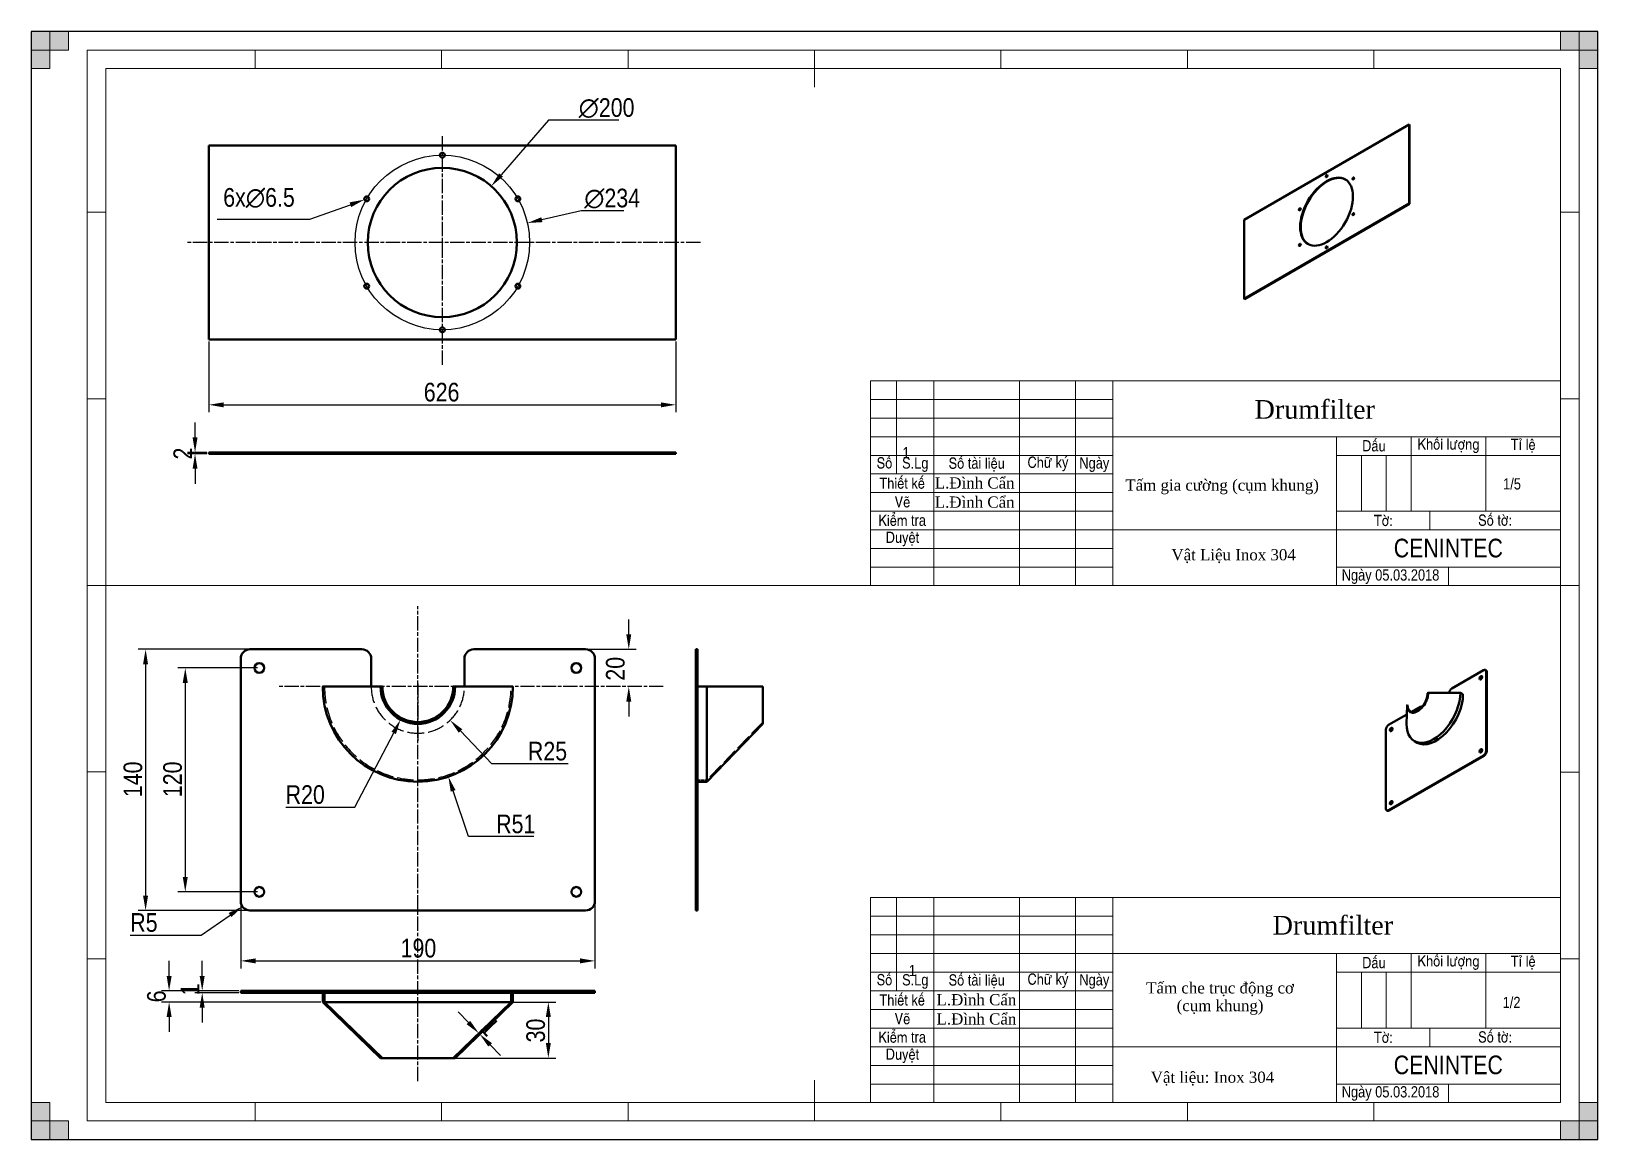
# Model space of a CAD drawing. Header units: millimetres. Extents: x 0 to 2100, y 0 to 1485.
import ezdxf

# ---------------------------------------------------------------- set-up
doc = ezdxf.new("R2010")
doc.units = ezdxf.units.MM
doc.header["$LTSCALE"] = 5
doc.linetypes.add('CHAIN', pattern=[0.7087, 0.4724, -0.0591, 0.1181, -0.0591])
doc.linetypes.add('DASHED', pattern=[0.2067, 0.1654, -0.0413])
for name, color, linetype, lineweight in [('Border (ANSI)', 7, 'Continuous', 70), ('Center Mark (ANSI)', 7, 'Continuous', 25), ('Centerline (ANSI)', 7, 'Continuous', 25), ('Co ban', 7, 'Continuous', 50), ('Dimension (ANSI)', 7, 'Continuous', 25), ('Sketch Geometry (ANSI)', 7, 'Continuous', 25), ('Symbol (ANSI)', 7, 'Continuous', 25)]:
    doc.layers.add(name, color=color, linetype=linetype, lineweight=lineweight)
for name, color, linetype, lineweight, true_color in [('Khung ban ve', 5, 'Continuous', 15, 0x0000ff), ('Lien manh', 7, 'Continuous', 25, 0x020305), ('Manh', 7, 'DASHED', 25, 0x008000), ('Manh khung ten', 7, 'Continuous', 15, 0x994c4c), ('Net chu', 30, 'Continuous', 15, 0xff7f00), ('THIN', 5, 'Continuous', 15, 0x0000ff)]:
    doc.layers.add(name, color=color, linetype=linetype, lineweight=lineweight, true_color=true_color)
doc.styles.add('Note Text (ANSI)', font='')
doc.styles.add('StandardAM_ANSI', font='')
doc.styles.get('Note Text (ANSI)').set_extended_font_data('VNI-Helve-Condense')
doc.styles.get('StandardAM_ANSI').set_extended_font_data('VNI-Helve-Condense')
doc.dimstyles.new('Default - mm (ANSI)', dxfattribs={"dimscale": 5, "dimtxt": 5, "dimasz": 4, "dimexe": 2, "dimexo": 0.5, "dimgap": 0.8, "dimtad": 1, "dimtoh": 1, "dimdec": 0, "dimrnd": 1e-08, "dimzin": 4, "dimdsep": 46, "dimtxsty": 'StandardAM_ANSI', "dimcen": 0.09, "dimdle": 10, "dimclrd": 256, "dimclre": 256, "dimclrt": 256, "dimadec": 1, "dimazin": 1, "dimtfac": 0.61, "dimtofl": 0, "dimtmove": 0, "dimatfit": 3, "dimldrblk": 'DOT', "dimfxl": 1, "dimtolj": 1, "dimtzin": 4, "dimlwd": -1, "dimlwe": -1, "dimarcsym": 0})

# ---------------------------------------------------------------- blocks, each defined once
blk = doc.blocks.new('Borders 2x A3')
at = {"layer": 'THIN'}
for points in [[(0, 297), (10, 297), (10, 292), (0, 292)], [(5, 297), (5, 287), (0, 287), (0, 297)], [(420, 292), (420, 297), (410, 297), (410, 292)], [(420, 297), (415, 297), (415, 287), (420, 287)], [(0, 0), (5, 0), (5, 10), (0, 10)], [(415, 0), (415, 10), (420, 10), (420, 0)], [(0, 5), (0, 0), (10, 0), (10, 5)], [(420, 0), (410, 0), (410, 5), (420, 5)]]:
    blk.add_hatch(color=256, dxfattribs=at).paths.add_polyline_path(points)
at = {"layer": 'Khung ban ve'}
for p, q in [((210, 292), (210, 282)), ((20, 287), (410, 287)), ((20, 10), (20, 287)), ((410, 287), (410, 10)), ((225, 148.38), (225, 203.38)), ((225, 203.38), (410.02, 203.38)), ((232, 178.38), (232, 203.38)), ((242, 148.38), (242, 203.38)), ((265, 148.38), (265, 203.38)), ((280, 148.38), (280, 203.38)), ((290, 148.38), (290, 203.38)), ((225, 188.38), (410.02, 188.38)), ((350, 148.38), (350, 188.38)), ((370, 168.38), (370, 188.38)), ((390, 168.38), (390, 188.38)), ((225, 183.38), (290, 183.38)), ((350, 183.38), (410.02, 183.38)), ((225, 178.38), (290, 178.38)), ((350, 168.38), (410.02, 168.38)), ((375, 163.38), (375, 168.38)), ((410, 163.38), (290, 163.38)), ((15, 148.5), (25, 148.5)), ((410, 148.5), (20, 148.5)), ((405, 148.5), (415, 148.5)), ((225, 64.88), (410.02, 64.88)), ((225, 9.88), (225, 64.88)), ((232, 39.88), (232, 64.88)), ((242, 9.88), (242, 64.88)), ((265, 9.88), (265, 64.88)), ((280, 9.88), (280, 64.88)), ((290, 9.88), (290, 64.88)), ((410, 59.88), (410.02, 59.88)), ((410, 54.88), (410.02, 54.88)), ((225, 49.88), (410.02, 49.88)), ((350, 9.88), (350, 49.88)), ((370, 29.88), (370, 49.88)), ((390, 29.88), (390, 49.88)), ((225, 44.88), (290, 44.88)), ((350, 44.88), (410.02, 44.88)), ((225, 39.88), (290, 39.88)), ((410, 39.88), (410.02, 39.88)), ((410, 34.88), (410.02, 34.88)), ((350, 29.88), (410.02, 29.88)), ((375, 24.88), (375, 29.88)), ((410, 24.88), (290, 24.88)), ((410, 19.88), (410.02, 19.88)), ((210, 15.93), (210, 5)), ((410, 10), (20, 10))]:
    blk.add_line(p, q, dxfattribs=at)
at = {"layer": 'Manh khung ten', "lineweight": 25}
for p, q in [((420, 297), (0, 297)), ((0, 297), (0, 0)), ((420, 0), (420, 297)), ((0, 0), (420, 0))]:
    blk.add_line(p, q, dxfattribs=at)
at = {"layer": 'Manh khung ten'}
for p, q in [((0, 297), (420, 297)), ((0, 0), (0, 297)), ((420, 297), (420, 0)), ((15, 292), (415, 292)), ((15, 5), (15, 292)), ((60, 292), (60, 287)), ((110, 292), (110, 287)), ((260, 292), (260, 287)), ((310, 292), (310, 287)), ((360, 292), (360, 287)), ((415, 292), (415, 5)), ((19.97, 248.54), (14.98, 248.54)), ((414.97, 248.54), (409.98, 248.54)), ((19.98, 198.5), (15, 198.5)), ((225, 198.38), (290, 198.38)), ((414.98, 198.5), (410, 198.5)), ((225, 193.38), (290, 193.38)), ((356.67, 168.38), (356.67, 183.38)), ((363.33, 168.38), (363.33, 183.38)), ((225, 173.38), (290, 173.38)), ((225, 168.38), (290, 168.38)), ((225, 163.38), (290, 163.38)), ((225, 158.38), (290, 158.38)), ((225, 153.38), (290, 153.38)), ((350, 153.38), (410.02, 153.38)), ((380.01, 153.38), (380.01, 148.5)), ((19.98, 98.54), (15, 98.54)), ((414.98, 98.5), (410, 98.5)), ((225, 59.88), (290, 59.88)), ((225, 54.88), (290, 54.88)), ((20, 48.5), (15.02, 48.5)), ((415, 48.46), (410.02, 48.46)), ((356.67, 29.88), (356.67, 44.88)), ((363.33, 29.88), (363.33, 44.88)), ((225, 34.88), (290, 34.88)), ((225, 29.88), (290, 29.88)), ((225, 24.88), (290, 24.88)), ((225, 19.88), (290, 19.88)), ((225, 14.88), (290, 14.88)), ((350, 14.88), (410.02, 14.88)), ((380.01, 14.88), (380.01, 10)), ((60, 10), (60, 5)), ((110, 10), (110, 5)), ((160, 10), (160, 5)), ((260, 10), (260, 5)), ((310, 10), (310, 5)), ((360, 10), (360, 5)), ((415, 5), (15, 5)), ((420, 0), (0, 0))]:
    blk.add_line(p, q, dxfattribs=at)
at = {"layer": 'Net chu'}
blk.add_line((160, 292), (160, 287), dxfattribs=at)
at = {"layer": 'THIN'}
for p, q in [((0, 292), (0, 297)), ((0, 297), (10, 297)), ((0, 297), (5, 297)), ((0, 287), (0, 297)), ((5, 297), (5, 287)), ((10, 297), (10, 292)), ((420, 297), (410, 297)), ((410, 297), (410, 292)), ((420, 297), (415, 297)), ((415, 297), (415, 287)), ((420, 292), (420, 297)), ((420, 287), (420, 297)), ((10, 292), (0, 292)), ((410, 292), (420, 292)), ((5, 287), (0, 287)), ((415, 287), (420, 287)), ((5, 10), (0, 10)), ((0, 10), (0, 0)), ((5, 0), (5, 10)), ((415, 0), (415, 10)), ((415, 10), (420, 10)), ((420, 10), (420, 0)), ((0, 5), (0, 0)), ((10, 5), (0, 5)), ((10, 0), (10, 5)), ((410, 0), (410, 5)), ((410, 5), (420, 5)), ((420, 5), (420, 0)), ((0, 0), (10, 0)), ((0, 0), (5, 0)), ((420, 0), (410, 0)), ((420, 0), (415, 0))]:
    blk.add_line(p, q, dxfattribs=at)
at = {"layer": 'Border (ANSI)', "style": 'Note Text (ANSI)'}
for s, insert, char_height, width, attachment_point in [('\\fTimes New Roman|b0|i0;\\H5.0000;Drumfilter', (344.13, 195.65), 5, 59.8872, 5), ('Daáu', (360, 185.92), 3, 19.9371, 5), ('Khoái löôïng', (379.99, 185.95), 3, 19.9371, 5), ('Tæ leä', (400.02, 185.95), 3, 19.9948, 5), ('Soá', (228.76, 181.33), 3, 7.075, 5), ('S.Lg', (237.02, 180.88), 3, 10.0576, 5), ('Soá taøi lieäu', (253.49, 180.92), 3, 22.8599, 5), ('Chöõ kyù', (272.6, 181.08), 3, 15.0245, 5), ('Ngaøy', (285.03, 180.88), 3, 10.0163, 5), ('Thieát keá', (233.51, 175.91), 3, 16.9679, 5), ('\\fTimes New Roman|b0|i0;\\H3.0000;L.Đình Cẩn', (252.95, 175.96), 3, 22.8602, 5), ('Veõ', (233.58, 170.9), 3, 17.0139, 5), ('\\fTimes New Roman|b0|i0;\\H3.0000;L.Đình Cẩn', (252.95, 170.82), 3, 22.8602, 5), ('Kieåm tra', (233.51, 165.95), 3, 16.9779, 5), ('Soá tôø:', (392.49, 165.98), 3, 34.8305, 5), ('Tôø:', (362.55, 165.91), 3, 24.9188, 5), ('Duyeät', (233.58, 160.97), 3, 16.9779, 5), ('\\fVNI-Helve-Condense|b0|i0;\\H5.0000;CENINTEC', (379.95, 158.5), 5, 59.8872, 5), ('\\fVNI-Helve-Condense|b0|i0;Ngaøy 05.03.2018', (351.37, 150.87), 3, 30.0083, 4), ('\\fTimes New Roman|b0|i0;\\H5.0000;Drumfilter', (349, 57.42), 5, 59.8872, 5), ('Daáu', (360, 47.42), 3, 19.9371, 5), ('Khoái löôïng', (379.99, 47.45), 3, 19.9371, 5), ('Tæ leä', (400.02, 47.45), 3, 19.9948, 5), ('Soá', (228.76, 42.83), 3, 7.075, 5), ('S.Lg', (237.02, 42.38), 3, 10.0576, 5), ('Soá taøi lieäu', (253.49, 42.42), 3, 22.8599, 5), ('Chöõ kyù', (272.6, 42.58), 3, 15.0245, 5), ('Ngaøy', (285.03, 42.38), 3, 10.0163, 5), ('Thieát keá', (233.51, 37.41), 3, 16.9679, 5), ('\\fTimes New Roman|b0|i0;\\H3.0000;L.Đình Cẩn', (253.42, 37.47), 3, 22.8602, 5), ('Veõ', (233.58, 32.4), 3, 17.0139, 5), ('\\fTimes New Roman|b0|i0;\\H3.0000;L.Đình Cẩn', (253.42, 32.32), 3, 22.8602, 5), ('Kieåm tra', (233.51, 27.45), 3, 16.9779, 5), ('Soá tôø:', (392.49, 27.48), 3, 34.8305, 5), ('Tôø:', (362.55, 27.41), 3, 24.9188, 5), ('Duyeät', (233.58, 22.47), 3, 16.9779, 5), ('\\fVNI-Helve-Condense|b0|i0;\\H5.0000;CENINTEC', (379.95, 20), 5, 59.8872, 5), ('\\fVNI-Helve-Condense|b0|i0;Ngaøy 05.03.2018', (351.37, 12.37), 3, 30.0083, 4)]:
    blk.add_mtext(s, dxfattribs=dict(at, insert=insert, char_height=char_height, width=width, attachment_point=attachment_point))
blk = doc.blocks.new('*D5')
at = {"layer": 'Defpoints', "color": 0, "transparency": 16777216}
for p in [(238, 1072), (864, 1072), (864, 984.6)]:
    blk.add_point(p, dxfattribs=at)
at = {"layer": 'Dimension (ANSI)', "transparency": 16777216}
for p, q in [((238, 1069.5), (238, 974.6)), ((864, 1069.5), (864, 974.6)), ((258, 984.6), (844, 984.6))]:
    blk.add_line(p, q, dxfattribs=at)
for points in [[(258, 987.9), (258, 981.2), (238, 984.6)], [(844, 987.9), (844, 981.2), (864, 984.6)]]:
    blk.add_solid(points, dxfattribs=at)
at = {"layer": 'Dimension (ANSI)', "color": 150, "true_color": 0x0080ff, "transparency": 16777216, "insert": (526.2, 1014.1), "char_height": 25, "attachment_point": 1, "style": 'StandardAM_ANSI'}
blk.add_mtext('\\A1;626', dxfattribs=at)
blk = doc.blocks.new('_Dot')
at = {"color": 0, "linetype": 'ByBlock', "lineweight": -2}
blk.add_line((-0.5, 0), (-1, 0), dxfattribs=at)
at = {"color": 0, "linetype": 'ByBlock', "const_width": 0.5}
blk.add_lwpolyline([(-0.25, 0, 1), (0.25, 0, 1)], format="xyb", close=True, dxfattribs=at)
blk = doc.blocks.new('*D6')
at = {"layer": 'Defpoints', "color": 0, "transparency": 16777216}
for p in [(616.6, 1277.5), (485.4, 1126.6)]:
    blk.add_point(p, dxfattribs=at)
at = {"layer": 'Dimension (ANSI)', "transparency": 16777216}
for p, q in [((693.5, 1365.9), (629.8, 1292.6)), ((787.7, 1365.9), (693.5, 1365.9)), ((550.6, 1202), (551.5, 1202)), ((551, 1201.6), (551, 1202.5))]:
    blk.add_line(p, q, dxfattribs=at)
blk.add_solid([(627.2, 1294.8), (632.3, 1290.4), (616.6, 1277.5)], dxfattribs=at)
at = {"layer": 'Dimension (ANSI)', "color": 150, "true_color": 0x0080ff, "transparency": 16777216, "insert": (733.8, 1395.4), "char_height": 25, "attachment_point": 1, "style": 'StandardAM_ANSI'}
blk.add_mtext('\\A1;∅200', dxfattribs=at)
blk = doc.blocks.new('*D7')
at = {"layer": 'Defpoints', "color": 0, "transparency": 16777216}
for p in [(452.8, 1261.6), (446.6, 1259.5)]:
    blk.add_point(p, dxfattribs=at)
at = {"layer": 'Dimension (ANSI)', "transparency": 16777216}
for p, q in [((449.2, 1260.5), (450.1, 1260.5)), ((449.7, 1260.1), (449.7, 1261)), ((373.5, 1233.4), (427.8, 1252.7)), ((249.3, 1233.4), (373.5, 1233.4))]:
    blk.add_line(p, q, dxfattribs=at)
blk.add_solid([(426.7, 1255.9), (428.9, 1249.6), (446.6, 1259.5)], dxfattribs=at)
at = {"layer": 'Dimension (ANSI)', "color": 150, "true_color": 0x0080ff, "transparency": 16777216, "insert": (249.3, 1275), "char_height": 25, "attachment_point": 1, "style": 'StandardAM_ANSI'}
blk.add_mtext('\\A1; \\fVNI-Helve-Condense|b0|i0;\\H25.0000;6x\\fAIGDT|b0|i0;\\H25.0000;n\\fVNI-Helve-Condense|b0|i0;\\H25.0000;6.5', dxfattribs=at)
blk = doc.blocks.new('*D8')
at = {"layer": 'Defpoints', "color": 0, "transparency": 16777216}
for p in [(665.1, 1228.2), (437, 1175.9)]:
    blk.add_point(p, dxfattribs=at)
at = {"layer": 'Dimension (ANSI)', "transparency": 16777216}
for p, q in [((737.3, 1244.7), (684.6, 1232.6)), ((794.5, 1244.7), (737.3, 1244.7)), ((550.6, 1202), (551.5, 1202)), ((551, 1201.6), (551, 1202.5))]:
    blk.add_line(p, q, dxfattribs=at)
blk.add_solid([(683.8, 1235.9), (685.3, 1229.4), (665.1, 1228.2)], dxfattribs=at)
at = {"layer": 'Dimension (ANSI)', "color": 150, "true_color": 0x0080ff, "transparency": 16777216, "insert": (741.3, 1274.2), "char_height": 25, "attachment_point": 1, "style": 'StandardAM_ANSI'}
blk.add_mtext('\\A1;∅234', dxfattribs=at)
blk = doc.blocks.new('*D9')
at = {"layer": 'Defpoints', "color": 0, "transparency": 16777216}
for p in [(219.5, 918.9), (238, 920.9), (238, 918.9)]:
    blk.add_point(p, dxfattribs=at)
at = {"layer": 'Dimension (ANSI)', "transparency": 16777216}
for p, q in [((219.5, 940.9), (219.5, 960.9)), ((235.5, 920.9), (209.5, 920.9)), ((235.5, 918.9), (209.5, 918.9)), ((219.5, 898.9), (219.5, 878.9))]:
    blk.add_line(p, q, dxfattribs=at)
for points in [[(216.2, 940.9), (222.8, 940.9), (219.5, 920.9)], [(216.2, 898.9), (222.8, 898.9), (219.5, 918.9)]]:
    blk.add_solid(points, dxfattribs=at)
at = {"layer": 'Dimension (ANSI)', "color": 150, "true_color": 0x0080ff, "transparency": 16777216, "insert": (190.5, 911.3), "char_height": 25, "attachment_point": 1, "rotation": 90, "style": 'StandardAM_ANSI'}
blk.add_mtext('\\A1;2', dxfattribs=at)
blk = doc.blocks.new('*D10')
at = {"layer": 'Defpoints', "color": 0, "transparency": 16777216}
for p in [(293.2, 657), (153.2, 307), (293.2, 307)]:
    blk.add_point(p, dxfattribs=at)
at = {"layer": 'Dimension (ANSI)', "transparency": 16777216}
for p, q in [((290.7, 657), (143.2, 657)), ((153.2, 637), (153.2, 327)), ((290.7, 307), (143.2, 307))]:
    blk.add_line(p, q, dxfattribs=at)
for points in [[(149.8, 637), (156.5, 637), (153.2, 657)], [(149.8, 327), (156.5, 327), (153.2, 307)]]:
    blk.add_solid(points, dxfattribs=at)
at = {"layer": 'Dimension (ANSI)', "color": 150, "true_color": 0x0080ff, "transparency": 16777216, "insert": (123.6, 458.9), "char_height": 25, "attachment_point": 1, "rotation": 90, "style": 'StandardAM_ANSI'}
blk.add_mtext('\\A1;140', dxfattribs=at)
blk = doc.blocks.new('*D11')
at = {"layer": 'Defpoints', "color": 0, "transparency": 16777216}
for p in [(293.2, 319.5), (282.9, 312.4)]:
    blk.add_point(p, dxfattribs=at)
at = {"layer": 'Dimension (ANSI)', "transparency": 16777216}
for p, q in [((227.9, 274), (266.5, 300.9)), ((132.7, 274), (227.9, 274))]:
    blk.add_line(p, q, dxfattribs=at)
blk.add_solid([(264.6, 303.7), (268.4, 298.2), (282.9, 312.4)], dxfattribs=at)
at = {"layer": 'Dimension (ANSI)', "color": 150, "true_color": 0x0080ff, "transparency": 16777216, "insert": (132.7, 303.5), "char_height": 25, "attachment_point": 1, "style": 'StandardAM_ANSI'}
blk.add_mtext('\\A1;R5', dxfattribs=at)
blk = doc.blocks.new('*D12')
at = {"layer": 'Defpoints', "color": 0, "transparency": 16777216}
for p in [(305.7, 632), (206.4, 332), (305.7, 332)]:
    blk.add_point(p, dxfattribs=at)
at = {"layer": 'Dimension (ANSI)', "transparency": 16777216}
for p, q in [((303.2, 632), (196.4, 632)), ((206.4, 612), (206.4, 352)), ((303.2, 332), (196.4, 332))]:
    blk.add_line(p, q, dxfattribs=at)
for points in [[(203, 612), (209.7, 612), (206.4, 632)], [(203, 352), (209.7, 352), (206.4, 332)]]:
    blk.add_solid(points, dxfattribs=at)
at = {"layer": 'Dimension (ANSI)', "color": 150, "true_color": 0x0080ff, "transparency": 16777216, "insert": (176.8, 458.9), "char_height": 25, "attachment_point": 1, "rotation": 90, "style": 'StandardAM_ANSI'}
blk.add_mtext('\\A1;120', dxfattribs=at)
blk = doc.blocks.new('*D13')
at = {"layer": 'Defpoints', "color": 0, "transparency": 16777216}
for p in [(280.7, 319.5), (755.7, 319.5), (755.7, 239.5)]:
    blk.add_point(p, dxfattribs=at)
at = {"layer": 'Dimension (ANSI)', "transparency": 16777216}
for p, q in [((280.7, 317), (280.7, 229.5)), ((755.7, 317), (755.7, 229.5)), ((300.7, 239.5), (735.7, 239.5))]:
    blk.add_line(p, q, dxfattribs=at)
for points in [[(300.7, 242.9), (300.7, 236.2), (280.7, 239.5)], [(735.7, 242.9), (735.7, 236.2), (755.7, 239.5)]]:
    blk.add_solid(points, dxfattribs=at)
at = {"layer": 'Dimension (ANSI)', "color": 150, "true_color": 0x0080ff, "transparency": 16777216, "insert": (495.1, 269.1), "char_height": 25, "attachment_point": 1, "style": 'StandardAM_ANSI'}
blk.add_mtext('\\A1;190', dxfattribs=at)
blk = doc.blocks.new('*D14')
at = {"layer": 'Defpoints', "color": 0, "transparency": 16777216}
for p in [(518.2, 607), (559.1, 486.3)]:
    blk.add_point(p, dxfattribs=at)
at = {"layer": 'Dimension (ANSI)', "transparency": 16777216}
for p, q in [((586.2, 406.1), (565.5, 467.3)), ((673.9, 406.1), (586.2, 406.1))]:
    blk.add_line(p, q, dxfattribs=at)
blk.add_solid([(568.7, 468.4), (562.3, 466.3), (559.1, 486.3)], dxfattribs=at)
at = {"layer": 'Dimension (ANSI)', "color": 150, "true_color": 0x0080ff, "transparency": 16777216, "insert": (623.2, 435.6), "char_height": 25, "attachment_point": 1, "style": 'StandardAM_ANSI'}
blk.add_mtext('\\A1;R51', dxfattribs=at)
blk = doc.blocks.new('*D15')
at = {"layer": 'Defpoints', "color": 0, "transparency": 16777216}
for p in [(518.2, 607), (495.1, 562.7)]:
    blk.add_point(p, dxfattribs=at)
at = {"layer": 'Dimension (ANSI)', "transparency": 16777216}
for p, q in [((433.8, 445.3), (485.8, 545)), ((341, 445.3), (433.8, 445.3))]:
    blk.add_line(p, q, dxfattribs=at)
blk.add_solid([(482.9, 546.5), (488.8, 543.4), (495.1, 562.7)], dxfattribs=at)
at = {"layer": 'Dimension (ANSI)', "color": 150, "true_color": 0x0080ff, "transparency": 16777216, "insert": (341, 474.9), "char_height": 25, "attachment_point": 1, "style": 'StandardAM_ANSI'}
blk.add_mtext('\\A1;R20', dxfattribs=at)
blk = doc.blocks.new('*D16')
at = {"layer": 'Defpoints', "color": 0, "transparency": 16777216}
for p in [(601.2, 141.3), (604.4, 146.9), (568.2, 109.4)]:
    blk.add_point(p, dxfattribs=at)
at = {"layer": 'Dimension (ANSI)', "transparency": 16777216}
for p, q in [((586, 156.9), (572.1, 171.3)), ((615.1, 126.9), (629, 112.6))]:
    blk.add_line(p, q, dxfattribs=at)
for points in [[(588.4, 159.2), (583.6, 154.6), (599.9, 142.6)], [(617.5, 129.3), (612.7, 124.6), (601.2, 141.3)]]:
    blk.add_solid(points, dxfattribs=at)
at = {"layer": 'Dimension (ANSI)', "color": 150, "true_color": 0x0080ff, "transparency": 16777216, "insert": (618.1, 165.5), "char_height": 25, "attachment_point": 1, "rotation": 314.0608, "style": 'StandardAM_ANSI'}
blk.add_mtext('\\A1;1', dxfattribs=at)
blk = doc.blocks.new('*D17')
at = {"layer": 'Defpoints', "color": 0, "transparency": 16777216}
for p in [(229.1, 196.9), (280.7, 199.4), (280.7, 196.9)]:
    blk.add_point(p, dxfattribs=at)
at = {"layer": 'Dimension (ANSI)', "transparency": 16777216}
for p, q in [((229.1, 219.4), (229.1, 239.4)), ((278.2, 199.4), (219.1, 199.4)), ((278.2, 196.9), (219.1, 196.9)), ((229.1, 176.9), (229.1, 156.9))]:
    blk.add_line(p, q, dxfattribs=at)
for points in [[(225.7, 219.4), (232.4, 219.4), (229.1, 199.4)], [(225.7, 176.9), (232.4, 176.9), (229.1, 196.9)]]:
    blk.add_solid(points, dxfattribs=at)
at = {"layer": 'Dimension (ANSI)', "color": 150, "true_color": 0x0080ff, "transparency": 16777216, "insert": (200.1, 193.4), "char_height": 25, "attachment_point": 1, "rotation": 90, "style": 'StandardAM_ANSI'}
blk.add_mtext('\\A1;1', dxfattribs=at)
blk = doc.blocks.new('*D18')
at = {"layer": 'Defpoints', "color": 0, "transparency": 16777216}
for p in [(280.7, 199.4), (184.7, 184.4), (390.7, 184.4)]:
    blk.add_point(p, dxfattribs=at)
at = {"layer": 'Dimension (ANSI)', "transparency": 16777216}
for p, q in [((184.7, 219.4), (184.7, 239.4)), ((278.2, 199.4), (174.7, 199.4)), ((388.2, 184.4), (174.7, 184.4)), ((184.7, 164.4), (184.7, 144.4))]:
    blk.add_line(p, q, dxfattribs=at)
for points in [[(181.4, 219.4), (188.1, 219.4), (184.7, 199.4)], [(181.4, 164.4), (188.1, 164.4), (184.7, 184.4)]]:
    blk.add_solid(points, dxfattribs=at)
at = {"layer": 'Dimension (ANSI)', "color": 150, "true_color": 0x0080ff, "transparency": 16777216, "insert": (155.2, 184), "char_height": 25, "attachment_point": 1, "rotation": 90, "style": 'StandardAM_ANSI'}
blk.add_mtext('\\A1;6', dxfattribs=at)
blk = doc.blocks.new('*D19')
at = {"layer": 'Defpoints', "color": 0, "transparency": 16777216}
for p in [(643.2, 184.4), (565.7, 109.4), (693.2, 109.4)]:
    blk.add_point(p, dxfattribs=at)
at = {"layer": 'Dimension (ANSI)', "transparency": 16777216}
for p, q in [((645.7, 184.4), (703.2, 184.4)), ((693.2, 164.4), (693.2, 129.4)), ((568.2, 109.4), (703.2, 109.4))]:
    blk.add_line(p, q, dxfattribs=at)
for points in [[(689.8, 164.4), (696.5, 164.4), (693.2, 184.4)], [(689.8, 129.4), (696.5, 129.4), (693.2, 109.4)]]:
    blk.add_solid(points, dxfattribs=at)
at = {"layer": 'Dimension (ANSI)', "color": 150, "true_color": 0x0080ff, "transparency": 16777216, "insert": (663.6, 130.3), "char_height": 25, "attachment_point": 1, "rotation": 90, "style": 'StandardAM_ANSI'}
blk.add_mtext('\\A1;30', dxfattribs=at)
blk = doc.blocks.new('*D20')
at = {"layer": 'Defpoints', "color": 0, "transparency": 16777216}
for p in [(743.2, 657), (801, 657), (518.2, 607)]:
    blk.add_point(p, dxfattribs=at)
at = {"layer": 'Dimension (ANSI)', "transparency": 16777216}
for p, q in [((801, 677), (801, 697)), ((745.7, 657), (811, 657)), ((801, 587), (801, 567))]:
    blk.add_line(p, q, dxfattribs=at)
for points in [[(797.7, 677), (804.3, 677), (801, 657)], [(797.7, 587), (804.3, 587), (801, 607)]]:
    blk.add_solid(points, dxfattribs=at)
at = {"layer": 'Dimension (ANSI)', "color": 150, "true_color": 0x0080ff, "transparency": 16777216, "insert": (770.4, 615), "char_height": 25, "attachment_point": 1, "rotation": 90, "style": 'StandardAM_ANSI'}
blk.add_mtext('\\A1;20', dxfattribs=at)
blk = doc.blocks.new('*D21')
at = {"layer": 'Defpoints', "color": 0, "transparency": 16777216}
for p in [(518.2, 607), (561.5, 562)]:
    blk.add_point(p, dxfattribs=at)
at = {"layer": 'Dimension (ANSI)', "transparency": 16777216}
for p, q in [((617.6, 503.6), (575.4, 547.6)), ((719.9, 503.6), (617.6, 503.6))]:
    blk.add_line(p, q, dxfattribs=at)
blk.add_solid([(577.8, 549.9), (573, 545.3), (561.5, 562)], dxfattribs=at)
at = {"layer": 'Dimension (ANSI)', "color": 150, "true_color": 0x0080ff, "transparency": 16777216, "insert": (665.8, 533.1), "char_height": 25, "attachment_point": 1, "style": 'StandardAM_ANSI'}
blk.add_mtext('\\A1;R25', dxfattribs=at)

msp = doc.modelspace()

# ---------------------------------------------------------------- linework, layer by layer
at = {"layer": 'Center Mark (ANSI)', "linetype": 'CHAIN', "ltscale": 8.113447}
for p, q in [((551.02, 1344.67), (551.02, 1037.64)), ((896.99, 1202.04), (208.47, 1202.04)), ((518.17, 610.8), (518.17, 534.55)), ((847.32, 607.05), (331.61, 607.05))]:
    msp.add_line(p, q, dxfattribs=at)
at = {"layer": 'Centerline (ANSI)', "linetype": 'CHAIN', "ltscale": 8.113447}
msp.add_line((518.17, 78.41), (518.17, 714.97), dxfattribs=at)
at = {"layer": 'Co ban'}
for p, q in [((1847.19, 1360.34), (1625.87, 1232.55)), ((1847.9, 1359.93), (1847.19, 1360.34)), ((1847.19, 1254.19), (1847.19, 1360.34)), ((1847.9, 1253.78), (1847.9, 1359.93)), ((238.02, 1332.04), (238.02, 1072.04)), ((864.02, 1332.04), (238.02, 1332.04)), ((864.02, 1072.04), (864.02, 1332.04)), ((1625.87, 1126.41), (1847.19, 1254.19)), ((1626.57, 1126), (1847.9, 1253.78)), ((1847.9, 1253.78), (1847.19, 1254.19)), ((1625.87, 1232.55), (1625.87, 1126.41)), ((1626.57, 1126), (1625.87, 1126.41)), ((238.02, 1072.04), (864.02, 1072.04)), ((238.02, 920.92), (238.02, 918.92)), ((864.02, 920.92), (238.02, 920.92)), ((864.02, 918.92), (238.02, 918.92)), ((864.02, 920.92), (864.02, 918.92)), ((293.17, 657.05), (443.17, 657.05)), ((593.17, 657.05), (743.17, 657.05)), ((890.74, 644.55), (890.74, 657.05)), ((893.24, 657.05), (890.74, 657.05)), ((893.24, 657.05), (893.24, 644.55)), ((280.67, 319.55), (280.67, 644.55)), ((455.67, 644.55), (455.67, 607.05)), ((580.67, 607.05), (580.67, 644.55)), ((755.67, 644.55), (755.67, 319.55)), ((890.74, 644.55), (890.74, 319.55)), ((893.24, 319.55), (893.24, 644.55)), ((1904.56, 604.59), (1946.98, 629.09)), ((1949.48, 629.34), (1950.19, 628.93)), ((1950.52, 627.05), (1950.52, 520.9)), ((1951.23, 520.5), (1951.23, 626.64)), ((390.67, 607.05), (468.17, 607.05)), ((468.17, 607.05), (470.67, 607.05)), ((565.67, 607.05), (568.17, 607.05)), ((645.67, 607.05), (568.17, 607.05)), ((893.24, 607.05), (905.74, 607.05)), ((905.74, 479.55), (905.74, 607.05)), ((905.74, 607.05), (980.74, 607.05)), ((980.74, 607.05), (980.74, 557.05)), ((1872.03, 598.06), (1872.74, 598.47)), ((1915.87, 598.88), (1872.74, 598.47)), ((1919.41, 596.84), (1915.87, 598.88)), ((1819.71, 555.61), (1844.1, 569.69)), ((1843.75, 557.24), (1844.45, 582.14)), ((1844.45, 582.14), (1845.16, 582.55)), ((1850.35, 573.3), (1862.13, 580.1)), ((1864.63, 580.35), (1864.87, 580.21)), ((980.74, 557.05), (905.74, 479.55)), ((1816.17, 443.34), (1816.17, 549.48)), ((1857.85, 531.85), (1854.31, 533.89)), ((1946.98, 514.78), (1819.71, 441.3)), ((1820.41, 440.89), (1947.69, 514.37)), ((893.24, 479.55), (905.74, 479.55)), ((1817.21, 441.05), (1817.91, 440.64)), ((890.74, 307.05), (890.74, 319.55)), ((893.24, 319.55), (893.24, 307.05)), ((743.17, 307.05), (293.17, 307.05)), ((893.24, 307.05), (890.74, 307.05)), ((280.67, 199.39), (293.17, 199.39)), ((280.67, 196.89), (280.67, 199.39)), ((293.17, 196.89), (280.67, 196.89)), ((443.17, 199.39), (293.17, 199.39)), ((293.17, 196.89), (443.17, 196.89)), ((390.67, 196.89), (390.67, 184.39)), ((393.17, 196.89), (393.17, 184.39)), ((443.17, 199.39), (455.67, 199.39)), ((455.67, 196.89), (443.17, 196.89)), ((580.67, 199.39), (455.67, 199.39)), ((455.67, 196.89), (455.67, 199.39)), ((455.67, 196.89), (580.67, 196.89)), ((580.67, 199.39), (593.17, 199.39)), ((580.67, 196.89), (580.67, 199.39)), ((593.17, 196.89), (580.67, 196.89)), ((743.17, 199.39), (593.17, 199.39)), ((593.17, 196.89), (743.17, 196.89)), ((643.17, 196.89), (643.17, 184.39)), ((645.67, 196.89), (645.67, 184.39)), ((743.17, 199.39), (755.67, 199.39)), ((755.67, 196.89), (743.17, 196.89)), ((755.67, 196.89), (755.67, 199.39)), ((390.67, 184.39), (468.17, 109.39)), ((643.17, 184.39), (393.17, 184.39)), ((470.67, 109.39), (393.17, 184.39)), ((643.17, 184.39), (565.67, 109.39)), ((645.67, 184.39), (568.17, 109.39)), ((468.17, 109.39), (470.67, 109.39)), ((565.67, 109.39), (470.67, 109.39)), ((565.67, 109.39), (568.17, 109.39))]:
    msp.add_line(p, q, dxfattribs=at)
for centre, radius in [((551.02, 1202.04), 100), ((551.02, 1319.04), 3.25), ((449.7, 1260.54), 3.25), ((652.35, 1260.54), 3.25), ((449.7, 1143.54), 3.25), ((652.35, 1143.54), 3.25), ((551.02, 1085.04), 3.25), ((305.67, 632.05), 6.5), ((730.67, 632.05), 6.5), ((305.67, 332.05), 6.5), ((730.67, 332.05), 6.5)]:
    msp.add_circle(centre, radius, dxfattribs=at)
for centre, radius, start, end in [((293.17, 644.55), 12.5, 90, 180), ((443.17, 644.55), 12.5, 0, 90), ((593.17, 644.55), 12.5, 90, 180), ((743.17, 644.55), 12.5, 0, 90), ((518.17, 607.05), 127.5, 180, 0), ((518.17, 607.05), 50, 180, 0), ((518.17, 607.05), 47.5, 180, 0), ((293.17, 319.55), 12.5, 180, 270), ((743.17, 319.55), 12.5, 270, 0)]:
    msp.add_arc(centre, radius, start, end, dxfattribs=at)
for centre, major_axis in [((1736.53, 1243.37), (25, 43.3)), ((1736.53, 1291.14), (0.81, 1.41)), ((1772.35, 1287.94), (0.81, 1.41)), ((1700.71, 1246.57), (0.81, 1.41)), ((1772.35, 1240.17), (0.81, 1.41)), ((1700.71, 1198.81), (0.81, 1.41)), ((1736.53, 1195.61), (0.81, 1.41)), ((1943.45, 618.88), (-1.3, -2.25)), ((1823.24, 549.48), (-1.3, -2.25)), ((1943.45, 520.9), (-1.3, -2.25)), ((1823.24, 451.5), (-1.3, -2.25))]:
    msp.add_ellipse(centre, major_axis=major_axis, ratio=0.5773503, dxfattribs=at)
for centre, major_axis, start_param, end_param in [((1737.24, 1242.96), (25, 43.3), 0.0141426, 3.12745), ((1737.24, 1290.73), (-0.81, -1.41), 3.5917893, 5.8329886), ((1773.06, 1287.53), (-0.81, -1.41), 3.5917893, 5.8329886), ((1701.41, 1246.16), (-0.81, -1.41), 3.5917893, 5.8329886), ((1773.06, 1239.76), (-0.81, -1.41), 3.5917893, 5.8329886), ((1701.41, 1198.4), (-0.81, -1.41), 3.5917893, 5.8329886), ((1737.24, 1195.2), (-0.81, -1.41), 3.5917893, 5.8329886), ((1946.98, 625.01), (2.5, 4.33), 5.4977871, 7.0685835), ((1944.16, 618.48), (1.3, 2.25), 0.2754335, 2.8661591), ((1947.69, 624.6), (2.5, 4.33), 5.4977871, 6.2831853), ((1879.81, 578.06), (-25.5, -44.17), 5.4977871, 8.6393798), ((1858.6, 590.31), (-10, -17.32), 5.4977871, 8.6393798), ((1858.6, 590.31), (-9.5, -16.45), 5.4977871, 8.6393798), ((1883.35, 576.02), (-25.5, -44.17), 0, 2.3561945), ((1904.56, 600.51), (2.5, 4.33), 0.7853982, 2.2916014), ((1862.13, 576.02), (2.5, 4.33), 6.1891573, 7.0685835), ((1819.71, 551.52), (2.5, 4.33), 0.7853982, 2.3561945), ((1823.95, 549.07), (1.3, 2.25), 0.2754335, 2.8661591), ((1944.16, 520.5), (1.3, 2.25), 0.2754335, 2.8661591), ((1946.98, 518.86), (-2.5, -4.33), 0.7853982, 2.3561945), ((1947.69, 518.45), (2.5, 4.33), 3.9269908, 5.4977871), ((1819.71, 445.38), (-2.5, -4.33), 5.4977871, 7.0685835), ((1823.95, 451.09), (1.3, 2.25), 0.2754335, 2.8661591), ((1820.41, 444.97), (-2.5, -4.33), 0, 0.7853982)]:
    msp.add_ellipse(centre, major_axis=major_axis, ratio=0.5773503, start_param=start_param, end_param=end_param, dxfattribs=at)
at = {"layer": 'Lien manh'}
for p, q in [((1950.52, 627.05), (1951.23, 626.64)), ((1946.98, 514.78), (1947.69, 514.37)), ((1950.52, 520.9), (1951.23, 520.5)), ((1819.71, 441.3), (1820.41, 440.89))]:
    msp.add_line(p, q, dxfattribs=at)
at = {"layer": 'Manh', "ltscale": 0.761779}
for p, q in [((446.45, 918.92), (446.45, 920.92)), ((451.02, 920.92), (451.02, 918.92)), ((452.95, 918.92), (452.95, 920.92)), ((547.77, 918.92), (547.77, 920.92)), ((554.27, 918.92), (554.27, 920.92)), ((649.1, 918.92), (649.1, 920.92)), ((651.02, 920.92), (651.02, 918.92)), ((655.6, 918.92), (655.6, 920.92))]:
    msp.add_line(p, q, dxfattribs=at)
at = {"layer": 'Manh', "ltscale": 0.952248}
for p, q in [((893.24, 638.55), (890.74, 638.55)), ((893.24, 625.55), (890.74, 625.55)), ((893.24, 544.55), (890.74, 544.55)), ((893.24, 338.55), (890.74, 338.55)), ((893.24, 325.55), (890.74, 325.55)), ((299.17, 196.89), (299.17, 199.39)), ((312.17, 196.89), (312.17, 199.39)), ((724.17, 196.89), (724.17, 199.39)), ((737.17, 196.89), (737.17, 199.39))]:
    msp.add_line(p, q, dxfattribs=at)
at = {"layer": 'Manh', "ltscale": 26.088116}
msp.add_line((980.74, 559.55), (905.74, 482.05), dxfattribs=at)
at = {"layer": 'Manh', "ltscale": 4.761642}
msp.add_line((893.24, 482.05), (905.74, 482.05), dxfattribs=at)
at = {"layer": 'Manh', "ltscale": 9.633932}
for p, q in [((390.67, 184.39), (393.17, 184.39)), ((643.17, 184.39), (645.67, 184.39))]:
    msp.add_line(p, q, dxfattribs=at)
at = {"layer": 'Manh', "ltscale": 27.14072}
for radius in [125, 62.5]:
    msp.add_arc((518.17, 607.05), radius, 180, 0, dxfattribs=at)
at = {"layer": 'Sketch Geometry (ANSI)'}
msp.add_circle((551.02, 1202.04), 117, dxfattribs=at)

# ---------------------------------------------------------------- block references
at = {"xscale": 5, "yscale": 5, "zscale": 5}
msp.add_blockref('Borders 2x A3', (0, 0), dxfattribs=at)

# ---------------------------------------------------------------- texts
at = {"layer": 'Symbol (ANSI)', "char_height": 15, "attachment_point": 1, "style": 'Note Text (ANSI)'}
for insert in [(1168.09, 928.02), (1176.54, 234.21)]:
    msp.add_mtext('{\\fVNI-Helve-Condense|b0|i0;1}', dxfattribs=dict(at, insert=insert))
for s, insert, width in [('{\\fTimes New Roman|b0|i0;\\H15.0000;Tấm gia cường (cụm khung)}', (1466.7, 884.61), 259.6569), ('{\\fTimes New Roman|b0|i0;\\H15.0000;Vật Liệu Inox 304}', (1528.53, 791.21), 166.8015), ('{\\fVNI-Helve-Condense|b0|i0;1/2}', (1972.61, 191.36), 26.1195), ('{\\fTimes New Roman|b0|i0;\\H15.0000;Vật liệu: Inox 304}', (1500.78, 91.17), 165.5637)]:
    msp.add_mtext(s, dxfattribs=dict(at, insert=insert, width=width))
at = {"layer": 'Symbol (ANSI)', "char_height": 15, "style": 'Note Text (ANSI)'}
for s, insert, width, attachment_point, line_spacing_factor in [('{\\fVNI-Helve-Condense|b0|i0;1/5\\P}', (1973.25, 886.16), 25.8787, 1, 0.25), ('{\\fTimes New Roman|b0|i0;\\H15.0000;Tấm che trục động cơ\\P\\fTimes New Roman|b0|i0;\\H15.0000;(cụm khung)}', (1593.76, 210.88), 198.2598, 2, 0.948986)]:
    msp.add_mtext(s, dxfattribs=dict(at, insert=insert, width=width, attachment_point=attachment_point, line_spacing_factor=line_spacing_factor))

# ---------------------------------------------------------------- dimensions: what is measured, and where the dimension line sits
at = {"layer": 'Dimension (ANSI)'}
for p1, p2, picture, middle in [((485.41, 1126.58), (616.64, 1277.51), '*D6', (760.78, 1365.89)), ((436.97, 1175.92), (665.07, 1228.17), '*D8', (737.26, 1244.71))]:
    dim = msp.add_diameter_dim_2p(p1=p1, p2=p2, dimstyle='Default - mm (ANSI)', override={"dimgap": 0.8, "dimtih": 1, "dimdec": 0, "dimlfac": 1, "dimtol": 0, "dimlim": 0, "dimtp": 0, "dimtm": 0, "dimtdec": 2}, dxfattribs=at)
    dim.commit()
    dim.dimension.update_dxf_attribs({"geometry": picture, "text_midpoint": middle, "dimtype": 163})
dim = msp.add_diameter_dim_2p(p1=(452.76, 1261.63), p2=(446.63, 1259.45), text=' \\fVNI-Helve-Condense|b0|i0;\\H25.0000;6x\\fAIGDT|b0|i0;\\H25.0000;n\\fVNI-Helve-Condense|b0|i0;\\H25.0000;6.5', dimstyle='Default - mm (ANSI)', override={"dimgap": 0.8, "dimtih": 1, "dimdec": 0, "dimlfac": 1, "dimtol": 0, "dimlim": 0, "dimtp": 0, "dimtm": 0, "dimtdec": 2}, dxfattribs=at)
dim.commit()
dim.dimension.update_dxf_attribs({"geometry": '*D7', "text_midpoint": (309.42, 1256.23)})
for base, p1, p2, angle, override, picture, middle in [((864.02, 984.57), (238.02, 1072.04), (864.02, 1072.04), 180, {"dimgap": 0.8, "dimtoh": 0, "dimdec": 0, "dimtol": 0, "dimlim": 0, "dimtp": 0, "dimtm": 0, "dimtdec": 2, "dimatfit": 1}, '*D5', (551.02, 984.57)), ((219.49, 918.92), (238.02, 920.92), (238.02, 918.92), 90, {"dimgap": 0.8, "dimtoh": 0, "dimdec": 0, "dimtol": 0, "dimlim": 0, "dimtp": 0, "dimtm": 0, "dimtdec": 2, "dimatfit": 1}, '*D9', (219.49, 919.92)), ((801.01, 657.05), (518.17, 607.05), (743.17, 657.05), 90, {"dimgap": 1.010526, "dimtoh": 0, "dimdec": 0, "dimlfac": 0.4, "dimse1": 1, "dimtol": 0, "dimlim": 0, "dimtp": 0, "dimtm": 0, "dimtdec": 2}, '*D20', (801.01, 632.05)), ((153.17, 307.05), (293.17, 657.05), (293.17, 307.05), 270, {"dimgap": 0.8, "dimtoh": 0, "dimdec": 0, "dimlfac": 0.4, "dimtol": 0, "dimlim": 0, "dimtp": 0, "dimtm": 0, "dimtdec": 2, "dimatfit": 1}, '*D10', (153.17, 482.05)), ((206.38, 332.05), (305.67, 632.05), (305.67, 332.05), 90, {"dimgap": 0.8, "dimtoh": 0, "dimdec": 0, "dimlfac": 0.4, "dimtol": 0, "dimlim": 0, "dimtp": 0, "dimtm": 0, "dimtdec": 2, "dimatfit": 1}, '*D12', (206.38, 482.05)), ((184.75, 184.39), (280.67, 199.39), (390.67, 184.39), 90, {"dimgap": 0.8, "dimtoh": 0, "dimdec": 0, "dimlfac": 0.4, "dimtol": 0, "dimlim": 0, "dimtp": 0, "dimtm": 0, "dimtdec": 2, "dimatfit": 1}, '*D18', (184.75, 191.89)), ((229.07, 196.89), (280.67, 199.39), (280.67, 196.89), 270, {"dimgap": 0.8, "dimtoh": 0, "dimdec": 0, "dimlfac": 0.4, "dimtol": 0, "dimlim": 0, "dimtp": 0, "dimtm": 0, "dimtdec": 2, "dimatfit": 1}, '*D17', (229.07, 198.14)), ((693.17, 109.39), (643.17, 184.39), (565.67, 109.39), 270, {"dimgap": 0.8, "dimtoh": 0, "dimdec": 0, "dimlfac": 0.4, "dimtol": 0, "dimlim": 0, "dimtp": 0, "dimtm": 0, "dimtdec": 2, "dimatfit": 1}, '*D19', (693.17, 146.89)), ((601.15, 141.31), (604.42, 146.89), (568.17, 109.39), 134.06081, {"dimgap": 0.8, "dimtoh": 0, "dimdec": 0, "dimlfac": 0.4, "dimse1": 1, "dimse2": 1, "dimtol": 0, "dimlim": 0, "dimtp": 0, "dimtm": 0, "dimtdec": 2, "dimatfit": 1}, '*D16', (600.55, 141.93))]:
    dim = msp.add_linear_dim(base=base, p1=p1, p2=p2, angle=angle, dimstyle='Default - mm (ANSI)', override=override, dxfattribs=at)
    dim.commit()
    dim.dimension.update_dxf_attribs({"geometry": picture, "text_midpoint": middle, "dimtype": 160})
for center, mpoint, picture, middle in [((518.17, 607.05), (495.05, 562.71), '*D15', (367.75, 445.34)), ((518.17, 607.05), (559.08, 486.29), '*D14', (648.54, 406.08)), ((518.17, 607.05), (561.49, 561.99), '*D21', (692.86, 503.61)), ((293.17, 319.55), (282.92, 312.39), '*D11', (151.3, 274))]:
    dim = msp.add_radius_dim(center=center, mpoint=mpoint, dimstyle='Default - mm (ANSI)', override={"dimgap": 0.8, "dimtih": 1, "dimdec": 0, "dimlfac": 0.4, "dimcen": 0, "dimtol": 0, "dimlim": 0, "dimtp": 0, "dimtm": 0, "dimtdec": 2}, dxfattribs=at)
    dim.commit()
    dim.dimension.update_dxf_attribs({"geometry": picture, "text_midpoint": middle, "dimtype": 164})
dim = msp.add_linear_dim(base=(755.67, 239.55), p1=(280.67, 319.55), p2=(755.67, 319.55), dimstyle='Default - mm (ANSI)', override={"dimgap": 0.8, "dimtoh": 0, "dimdec": 0, "dimlfac": 0.4, "dimtol": 0, "dimlim": 0, "dimtp": 0, "dimtm": 0, "dimtdec": 2, "dimatfit": 1}, dxfattribs=at)
dim.commit()
dim.dimension.update_dxf_attribs({"geometry": '*D13', "text_midpoint": (518.17, 239.55), "dimtype": 160})

doc.saveas('drawing.dxf')
